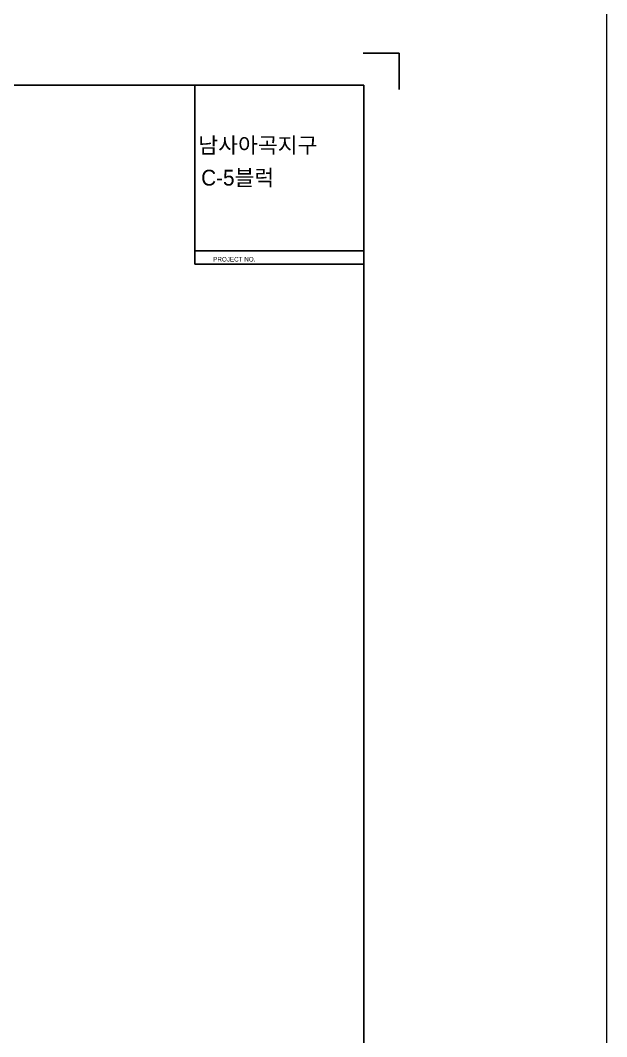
# Model space of a CAD drawing. Header units: millimetres. Extents: x 16332047 to 33387680, y -14835522 to -7015081.
# Drawn here: x 17190225 to 17225106, y -7495780 to -7435258 of the extents above; entities that cross this region are included whole.
import ezdxf
from ezdxf.enums import TextEntityAlignment as Align

# ---------------------------------------------------------------- set-up
doc = ezdxf.new("R2010")
doc.units = ezdxf.units.MM
doc.header["$LTSCALE"] = 300
doc.header["$MEASUREMENT"] = 0
doc.layers.add('3', color=3, linetype='CONTINUOUS')
doc.layers.add('A-HAT', color=5, linetype='CONTINUOUS')
doc.styles.add('GHD', font='')
doc.styles.add('GHS', font='')
doc.styles.get('GHD').set_extended_font_data('Dotum')
doc.styles.get('GHS').set_extended_font_data('Dotum')

msp = doc.modelspace()

# ---------------------------------------------------------------- linework, layer by layer
at = {"layer": '3', "color": 0, "linetype": 'Continuous'}
for p, q in [((17210618, -7437214), (17212772, -7437214)), ((17212772, -7439368), (17212772, -7437214)), ((17212772, -7439368), (17212772, -7437214)), ((17212772, -7439368), (17212772, -7437214)), ((17212772, -7439368), (17212772, -7437214)), ((17212772, -7439368), (17212772, -7437214)), ((17096778, -7439115), (17200609, -7439115)), ((17200609, -7439115), (17200609, -7449785)), ((17200609, -7439115), (17210656, -7439115)), ((17200609, -7448978), (17210656, -7448978)), ((17200609, -7449785), (17210656, -7449785))]:
    msp.add_line(p, q, dxfattribs=at)
at = {"layer": '3', "color": 0}
msp.add_line((17210656, -7519436), (17210656, -7439115), dxfattribs=at)
at = {"layer": 'A-HAT', "color": 4, "lineweight": 5}
msp.add_lwpolyline([(16332047, -7340504), (17225106, -7340504), (17225106, -7536127), (16332047, -7536127)], close=True, dxfattribs=at)

# ---------------------------------------------------------------- texts
at = {"layer": '3', "color": 0, "style": 'GHD'}
for s, p in [('남사아곡지구', (17200816, -7443166)), ('C-5블럭', (17200984, -7445099))]:
    msp.add_text(s, height=940.5, dxfattribs=at).set_placement(p)
at = {"layer": '3', "color": 0, "style": 'GHS'}
msp.add_text('PROJECT NO.', height=270.77, dxfattribs=at).set_placement((17202955, -7449486), align=Align.MIDDLE)

doc.saveas('drawing.dxf')
